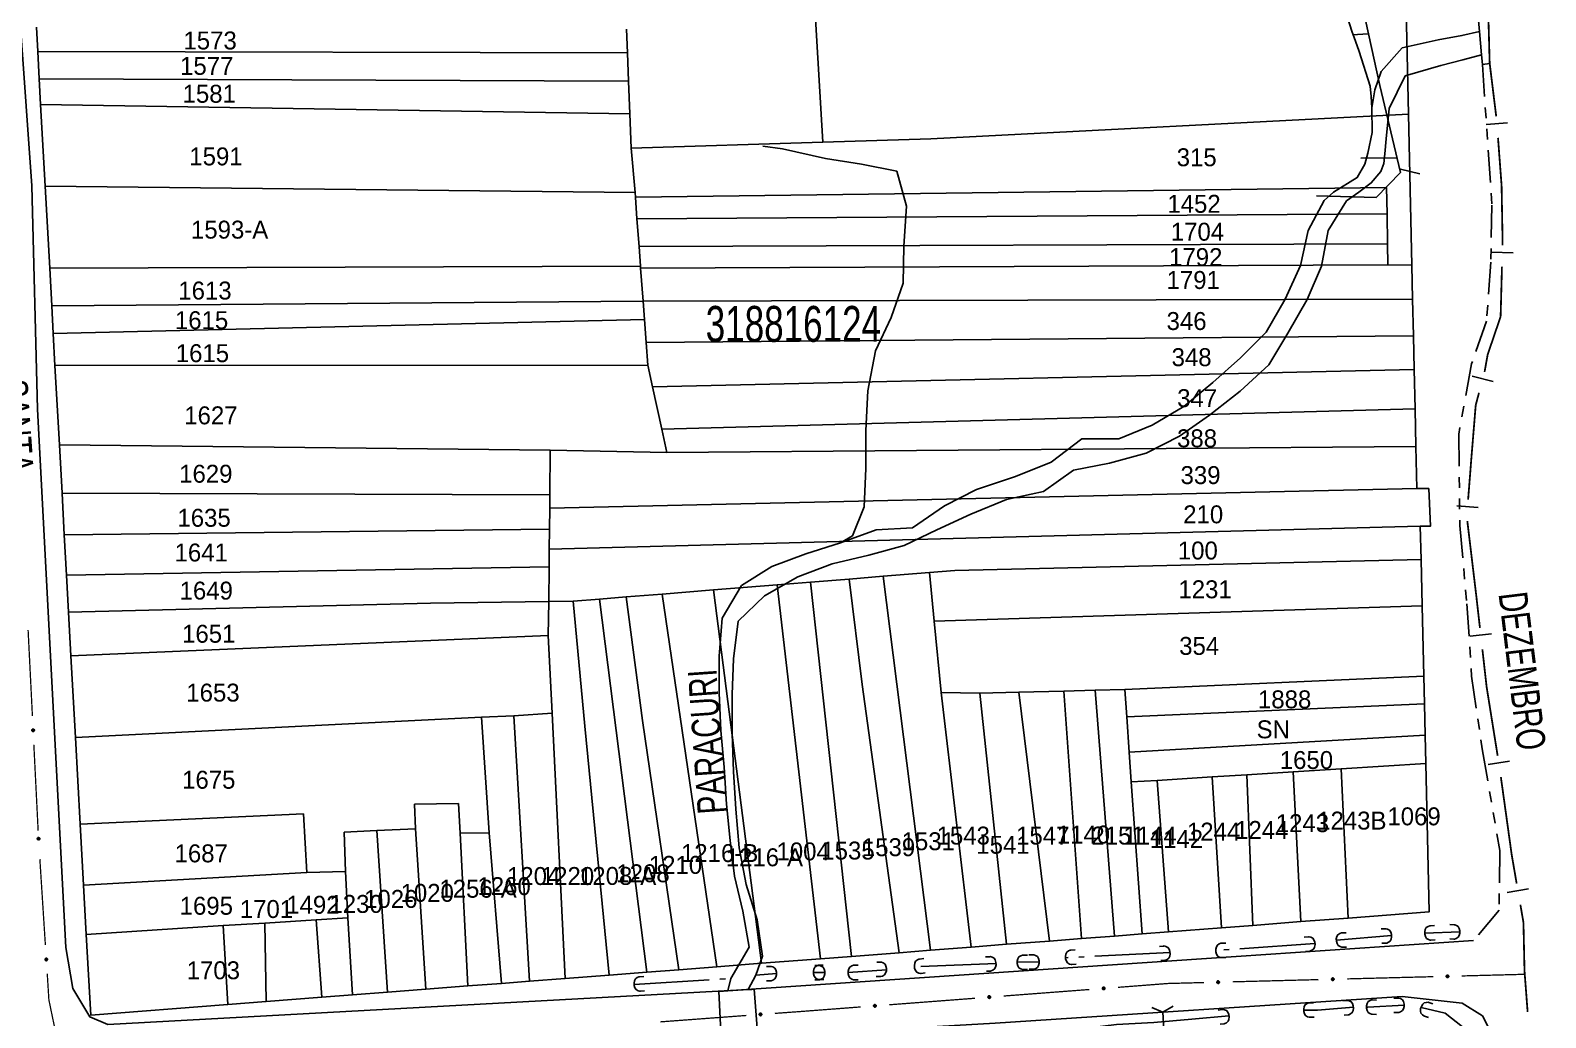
# Model space of a CAD drawing. Extents: x 201225 to 202591, y 4854937 to 4856079.
# Drawn here: x 202358.3 to 202569.7, y 4855601.2 to 4855738.8 of the extents above; entities that cross this region are included whole.
import ezdxf
from ezdxf.enums import TextEntityAlignment as Align

# ---------------------------------------------------------------- set-up
doc = ezdxf.new("R2010")
doc.units = 0
doc.header["$LTSCALE"] = 1.5
doc.header["$MEASUREMENT"] = 0
doc.linetypes.add('TRACO_05', pattern=[11, 7, -1, 0.5, -1, 0.5, -1])
doc.linetypes.add('TRACO_25', pattern=[8, 3, -1, 1, -1, 1, -1])
for name, color, linetype in [('CD_MALHA_LOTES', 7, 'CONTINUOUS'), ('CD_TXT_QUADRA', 2, 'CONTINUOUS'), ('HD-CURSO-PERENE', 170, 'CONTINUOUS'), ('HD-TXT-PERENE', 170, 'CONTINUOUS'), ('HD-VALAS-DRENOS', 170, 'CONTINUOUS'), ('LM-LIM-SETORES-BAIRROS', 250, 'CONTINUOUS'), ('RU-QUADRA', 210, 'CONTINUOUS'), ('SV-BUEIRO-VALA', 7, 'CONTINUOUS'), ('SV-EIXO-RUA-PAV', 20, 'CONTINUOUS'), ('SV-ESTIVAS', 7, 'CONTINUOUS'), ('SV-PONTE-BUEIRO', 251, 'CONTINUOUS'), ('SV-RUA-NAO-PAV', 7, 'CONTINUOUS'), ('SV-RUA-PAVIM', 7, 'CONTINUOUS'), ('SV-TXT-RUA-N-PAV', 7, 'CONTINUOUS'), ('SV-TXT-RUA-PAV', 7, 'CONTINUOUS'), ('Th_NmrPort', 7, 'CONTINUOUS')]:
    doc.layers.add(name, color=color, linetype=linetype)
doc.styles.add('ARIAL', font='ARIAL.SHX')

# ---------------------------------------------------------------- blocks, each defined once
blk = doc.blocks.new('COD045', base_point=(202327.41, 4856051.68))
at = {"layer": 'SV-ESTIVAS'}
blk.add_lwpolyline([(202328.158538, 4856050.182924), (202327.41, 4856051.68), (202328.158538, 4856053.182924)], dxfattribs=at)
blk = doc.blocks.new('COD120', base_point=(202325.86, 4856054.02))
at = {"layer": 'SV-BUEIRO-VALA'}
blk.add_lwpolyline([(202324.86, 4856052.62), (202324.86, 4856053.203333), (202324.86, 4856053.290833), (202324.943333, 4856053.524167), (202325.11, 4856053.786667), (202325.36, 4856053.9325), (202325.693333, 4856054.02), (202326.026667, 4856054.02), (202326.36, 4856053.9325), (202326.61, 4856053.786667), (202326.776667, 4856053.524167), (202326.86, 4856053.290833), (202326.86, 4856053.203333), (202326.86, 4856052.62)], dxfattribs=at)

msp = doc.modelspace()

# ---------------------------------------------------------------- linework, layer by layer
at = {"layer": 'CD_MALHA_LOTES', "linetype": 'Continuous', "flags": 128}
for points in [[(202538.16, 4855827.28), (202547.08, 4855783.11), (202549.94, 4855754.27), (202550.54, 4855727.13)], [(202468.86, 4855723.2), (202466.55, 4855761.58)], [(202359.33, 4855735.86), (202359.15, 4855739.23)], [(202441.59, 4855735.66), (202441.46, 4855738.96)], [(202359.54, 4855732.03), (202359.33, 4855735.86)], [(202359.33, 4855735.86), (202441.59, 4855735.66)], [(202441.75, 4855731.71), (202441.59, 4855735.66)], [(202359.74, 4855728.45), (202359.54, 4855732.03)], [(202359.54, 4855732.03), (202441.75, 4855731.71)], [(202441.93, 4855727.17), (202441.75, 4855731.71)], [(202360.37, 4855717.06), (202359.74, 4855728.45)], [(202359.74, 4855728.45), (202441.93, 4855727.17)], [(202442.12, 4855722.39), (202441.93, 4855727.17)], [(202550.54, 4855727.13), (202483.93, 4855723.66)], [(202550.54, 4855727.13), (202551, 4855706.09)], [(202483.93, 4855723.66), (202468.86, 4855723.2)], [(202442.12, 4855722.39), (202468.86, 4855723.2)], [(202442.65, 4855716.19), (202442.12, 4855722.39)], [(202361, 4855705.64), (202360.37, 4855717.06)], [(202360.37, 4855717.06), (202442.65, 4855716.19)], [(202442.7, 4855715.55), (202442.65, 4855716.19)], [(202442.7, 4855715.55), (202547.47, 4855716.9)], [(202442.92, 4855712.52), (202442.7, 4855715.55)], [(202547.47, 4855716.9), (202547.54, 4855713.24)], [(202442.92, 4855712.52), (202547.54, 4855713.24)], [(202547.54, 4855713.24), (202547.61, 4855709.02)], [(202443.21, 4855708.69), (202442.92, 4855712.52)], [(202443.21, 4855708.69), (202547.61, 4855709.02)], [(202443.41, 4855705.95), (202443.21, 4855708.69)], [(202547.61, 4855709.02), (202547.66, 4855706.1)], [(202361, 4855705.64), (202443.41, 4855705.95)], [(202361.28, 4855700.4), (202361, 4855705.64)], [(202443.43, 4855705.64), (202443.41, 4855705.95)], [(202443.43, 4855705.64), (202547.66, 4855706.1)], [(202443.77, 4855701.07), (202443.43, 4855705.64)], [(202547.66, 4855706.1), (202551, 4855706.09)], [(202551, 4855706.09), (202551.11, 4855701.31)], [(202361.28, 4855700.4), (202443.77, 4855701.07)], [(202361.5, 4855696.53), (202361.28, 4855700.4)], [(202443.77, 4855701.07), (202551.11, 4855701.31)], [(202443.96, 4855698.48), (202443.77, 4855701.07)], [(202551.11, 4855701.31), (202551.22, 4855696.22)], [(202361.5, 4855696.53), (202443.96, 4855698.48)], [(202444.19, 4855695.3), (202443.96, 4855698.48)], [(202361.74, 4855692.08), (202361.5, 4855696.53)], [(202444.19, 4855695.3), (202551.22, 4855696.22)], [(202551.22, 4855696.22), (202551.33, 4855691.52)], [(202444.43, 4855692.11), (202444.19, 4855695.3)], [(202361.74, 4855692.08), (202444.43, 4855692.11)], [(202362.35, 4855681.01), (202361.74, 4855692.08)], [(202445.09, 4855689.09), (202444.43, 4855692.11)], [(202445.09, 4855689.09), (202551.33, 4855691.52)], [(202551.33, 4855691.52), (202551.45, 4855686.03)], [(202446.39, 4855683.19), (202445.09, 4855689.09)], [(202446.39, 4855683.19), (202551.45, 4855686.03)], [(202551.45, 4855686.03), (202551.56, 4855680.81)], [(202447.1, 4855679.96), (202446.39, 4855683.19)], [(202362.72, 4855674.26), (202362.35, 4855681.01)], [(202362.35, 4855681.01), (202430.82, 4855680.28)], [(202430.76, 4855674.03), (202430.82, 4855680.28)], [(202430.82, 4855680.28), (202447.1, 4855679.96)], [(202551.56, 4855680.81), (202447.1, 4855679.96)], [(202551.56, 4855680.81), (202551.69, 4855674.93)], [(202551.69, 4855674.93), (202430.75, 4855672.17)], [(202551.69, 4855674.93), (202553.36, 4855674.93)], [(202553.36, 4855674.93), (202553.6, 4855669.68)], [(202363.04, 4855668.49), (202362.72, 4855674.26)], [(202362.72, 4855674.26), (202430.76, 4855674.03)], [(202430.75, 4855672.17), (202430.76, 4855674.03)], [(202430.72, 4855669.26), (202430.75, 4855672.17)], [(202363.04, 4855668.49), (202430.72, 4855669.26)], [(202363.35, 4855662.85), (202363.04, 4855668.49)], [(202552.17, 4855669.68), (202430.69, 4855666.49)], [(202430.69, 4855666.49), (202430.72, 4855669.26)], [(202552.17, 4855669.68), (202552.28, 4855665.03)], [(202553.6, 4855669.68), (202552.17, 4855669.68)], [(202430.67, 4855664.02), (202430.69, 4855666.49)], [(202487.25, 4855663.5), (202552.28, 4855665.03)], [(202552.28, 4855665.03), (202552.43, 4855658.58)], [(202363.35, 4855662.85), (202430.67, 4855664.02)], [(202363.63, 4855657.68), (202363.35, 4855662.85)], [(202430.62, 4855659.17), (202430.67, 4855664.02)], [(202467.1, 4855661.88), (202472.5, 4855662.31)], [(202472.5, 4855662.31), (202477.28, 4855662.7)], [(202474.35, 4855647.63), (202472.5, 4855662.31)], [(202477.28, 4855662.7), (202483.72, 4855663.22)], [(202483.88, 4855610.56), (202477.28, 4855662.7)], [(202483.72, 4855663.22), (202487.25, 4855663.5)], [(202484.37, 4855656.45), (202483.72, 4855663.22)], [(202441.4, 4855659.81), (202446.41, 4855660.21)], [(202446.41, 4855660.21), (202453.59, 4855660.79)], [(202454.08, 4855608.26), (202446.41, 4855660.21)], [(202453.59, 4855660.79), (202462.46, 4855661.5)], [(202455.57, 4855645.24), (202453.59, 4855660.79)], [(202462.46, 4855661.5), (202467.1, 4855661.88)], [(202468.51, 4855609.38), (202462.46, 4855661.5)], [(202472.82, 4855609.71), (202467.1, 4855661.88)], [(202363.63, 4855657.68), (202414.11, 4855658.94)], [(202414.11, 4855658.94), (202430.62, 4855659.17)], [(202430.54, 4855654.44), (202430.62, 4855659.17)], [(202434.04, 4855659.22), (202430.62, 4855659.17)], [(202434.04, 4855659.22), (202437.69, 4855659.51)], [(202435.63, 4855641.79), (202434.04, 4855659.22)], [(202437.69, 4855659.51), (202441.4, 4855659.81)], [(202444.29, 4855607.51), (202437.69, 4855659.51)], [(202443.67, 4855642.61), (202441.4, 4855659.81)], [(202484.37, 4855656.45), (202552.43, 4855658.58)], [(202552.43, 4855658.58), (202552.66, 4855648.79)], [(202363.97, 4855651.62), (202363.63, 4855657.68)], [(202485.33, 4855646.51), (202484.37, 4855656.45)], [(202363.97, 4855651.62), (202430.54, 4855654.44)], [(202431.1, 4855643.62), (202430.54, 4855654.44)], [(202364.59, 4855640.2), (202363.97, 4855651.62)], [(202479.51, 4855610.22), (202474.35, 4855647.63)], [(202510.99, 4855646.91), (202552.66, 4855648.79)], [(202552.66, 4855648.79), (202552.76, 4855644.9)], [(202460.3, 4855608.74), (202455.57, 4855645.24)], [(202489.54, 4855610.99), (202485.33, 4855646.51)], [(202485.33, 4855646.51), (202490.74, 4855646.42)], [(202490.74, 4855646.42), (202496.19, 4855646.56)], [(202494.48, 4855611.39), (202490.74, 4855646.42)], [(202496.19, 4855646.56), (202502.47, 4855646.7)], [(202500.48, 4855611.84), (202496.19, 4855646.56)], [(202502.47, 4855646.7), (202506.85, 4855646.82)], [(202504.93, 4855612.18), (202502.47, 4855646.7)], [(202506.85, 4855646.82), (202510.99, 4855646.91)], [(202509.54, 4855612.54), (202506.85, 4855646.82)], [(202511.26, 4855643.09), (202510.99, 4855646.91)], [(202421.23, 4855643.06), (202425.76, 4855643.22)], [(202425.76, 4855643.22), (202431.1, 4855643.62)], [(202427.94, 4855606.25), (202425.76, 4855643.22)], [(202432.91, 4855606.63), (202431.1, 4855643.62)], [(202511.26, 4855643.09), (202552.76, 4855644.9)], [(202552.76, 4855644.9), (202552.86, 4855640.56)], [(202364.59, 4855640.2), (202421.23, 4855643.06)], [(202422.3, 4855626.95), (202421.23, 4855643.06)], [(202439.03, 4855607.1), (202435.63, 4855641.79)], [(202448.75, 4855607.85), (202443.67, 4855642.61)], [(202511.58, 4855638.16), (202511.26, 4855643.09)], [(202365.26, 4855628.15), (202364.59, 4855640.2)], [(202511.58, 4855638.16), (202552.86, 4855640.56)], [(202552.86, 4855640.56), (202552.95, 4855636.58)], [(202511.86, 4855634.02), (202511.58, 4855638.16)], [(202515.5, 4855634.25), (202523.14, 4855634.73)], [(202523.14, 4855634.73), (202527.99, 4855635.03)], [(202524.44, 4855613.69), (202523.14, 4855634.73)], [(202527.99, 4855635.03), (202534.44, 4855635.43)], [(202528.82, 4855614.03), (202527.99, 4855635.03)], [(202534.44, 4855635.43), (202541.12, 4855635.85)], [(202535.54, 4855614.55), (202534.44, 4855635.43)], [(202541.12, 4855635.85), (202552.95, 4855636.58)], [(202542.14, 4855615.05), (202541.12, 4855635.85)], [(202552.95, 4855636.58), (202553.44, 4855615.93)], [(202511.86, 4855634.02), (202515.5, 4855634.25)], [(202513.38, 4855612.84), (202511.86, 4855634.02)], [(202517.04, 4855613.14), (202515.5, 4855634.25)], [(202411.88, 4855630.93), (202418.01, 4855631.01)], [(202412.04, 4855627.5), (202411.88, 4855630.93)], [(202418.01, 4855631.01), (202418.24, 4855626.87)], [(202365.26, 4855628.15), (202396.4, 4855629.57), (202396.88, 4855621.38)], [(202365.72, 4855619.64), (202365.26, 4855628.15)], [(202402.09, 4855627.03), (202406.62, 4855627.24)], [(202402.25, 4855621.54), (202402.09, 4855627.03)], [(202406.62, 4855627.24), (202412.04, 4855627.5)], [(202408.13, 4855604.72), (202406.62, 4855627.24)], [(202413.45, 4855605.13), (202412.04, 4855627.5)], [(202418.24, 4855626.87), (202422.3, 4855626.95)], [(202419.34, 4855605.58), (202418.24, 4855626.87)], [(202424.03, 4855605.94), (202422.3, 4855626.95)], [(202365.72, 4855619.64), (202396.88, 4855621.38)], [(202396.88, 4855621.38), (202402.25, 4855621.54)], [(202402.57, 4855615.09), (202402.25, 4855621.54)], [(202366.1, 4855612.78), (202365.72, 4855619.64)], [(202553.44, 4855615.93), (202542.14, 4855615.05)], [(202366.1, 4855612.78), (202385.2, 4855613.99)], [(202385.2, 4855613.99), (202391, 4855614.36)], [(202385.87, 4855603), (202385.2, 4855613.99)], [(202391, 4855614.36), (202398.16, 4855614.81)], [(202391.21, 4855603.41), (202391, 4855614.36)], [(202398.16, 4855614.81), (202402.57, 4855615.09)], [(202398.96, 4855604.01), (202398.16, 4855614.81)], [(202403.26, 4855604.34), (202402.57, 4855615.09)], [(202524.44, 4855613.69), (202517.04, 4855613.14)], [(202528.82, 4855614.03), (202524.44, 4855613.69)], [(202535.54, 4855614.55), (202528.82, 4855614.03)], [(202542.14, 4855615.05), (202535.54, 4855614.55)], [(202385.87, 4855603), (202366.72, 4855601.52), (202366.1, 4855612.78)], [(202500.48, 4855611.84), (202494.48, 4855611.39)], [(202504.93, 4855612.18), (202500.48, 4855611.84)], [(202509.54, 4855612.54), (202504.93, 4855612.18)], [(202513.38, 4855612.84), (202509.54, 4855612.54)], [(202517.04, 4855613.14), (202513.38, 4855612.84)], [(202468.51, 4855609.38), (202460.3, 4855608.74)], [(202472.82, 4855609.71), (202468.51, 4855609.38)], [(202479.51, 4855610.22), (202472.82, 4855609.71)], [(202483.88, 4855610.56), (202479.51, 4855610.22)], [(202489.54, 4855610.99), (202483.88, 4855610.56)], [(202494.48, 4855611.39), (202489.54, 4855610.99)], [(202444.29, 4855607.51), (202439.03, 4855607.1)], [(202448.75, 4855607.85), (202444.29, 4855607.51)], [(202454.08, 4855608.26), (202448.75, 4855607.85)], [(202460.3, 4855608.74), (202454.08, 4855608.26)], [(202413.45, 4855605.13), (202408.13, 4855604.72)], [(202419.34, 4855605.58), (202413.45, 4855605.13)], [(202424.03, 4855605.94), (202419.34, 4855605.58)], [(202427.94, 4855606.25), (202424.03, 4855605.94)], [(202432.91, 4855606.63), (202427.94, 4855606.25)], [(202439.03, 4855607.1), (202432.91, 4855606.63)], [(202391.21, 4855603.41), (202385.87, 4855603)], [(202398.96, 4855604.01), (202391.21, 4855603.41)], [(202403.26, 4855604.34), (202398.96, 4855604.01)], [(202408.13, 4855604.72), (202403.26, 4855604.34)]]:
    msp.add_lwpolyline(points, dxfattribs=at)
at = {"layer": 'HD-CURSO-PERENE', "linetype": 'Continuous'}
for points in [[(202455.6, 4855604.91, 3.23), (202455.99, 4855606.64, 3.23), (202458.58, 4855610.97, 3.24), (202457.69, 4855616.02, 3.24), (202456.52, 4855620.91, 3.37), (202455.93, 4855625.88, 3.38), (202455.4, 4855630.95, 3.41), (202455.08, 4855636.08, 3.43), (202454.61, 4855641.2, 3.45), (202454.37, 4855646.44, 3.52), (202454.37, 4855651.55, 3.51), (202454.81, 4855656.86, 3.51), (202457.49, 4855661.4, 3.51), (202461.72, 4855664.08, 3.51), (202466.47, 4855665.83, 3.51), (202471.32, 4855667.35, 3.51), (202476.26, 4855669.17, 3.51), (202481.37, 4855669.44, 3.51), (202485.81, 4855672.52, 3.51), (202490.3, 4855674.81, 3.52), (202495.73, 4855676.59, 3.52), (202500.68, 4855678.61, 3.51), (202504.98, 4855681.87, 3.52), (202510.12, 4855681.88, 3.52), (202514.76, 4855683.75, 3.52), (202519.21, 4855686.38, 3.52), (202523.22, 4855689.73, 3.51), (202527.1, 4855693.13, 3.51), (202530.67, 4855696.71, 3.51), (202533.34, 4855701.34, 3.51), (202535.46, 4855706, 3.51), (202536.54, 4855710.89, 3.51), (202538.78, 4855715.1, 3.51), (202540.06, 4855716.25, 3.51), (202543.39, 4855718.27, 3.51), (202544.44, 4855720.15, 3.51), (202544.86, 4855721.67, 3.51), (202545.49, 4855724.55, 3.51), (202545.44, 4855728.02, 3.51), (202545.86, 4855730.52, 3.51), (202546.73, 4855733.08, 3.53), (202549.63, 4855736.35, 3.53), (202554.68, 4855737.48, 3.58), (202557.99, 4855738.07, 3.57), (202560.44, 4855738.63, 3.57)], [(202560.73, 4855735.4, 3.61), (202558.13, 4855734.69, 3.61), (202555.05, 4855733.92, 3.56), (202550.09, 4855732.44, 3.48), (202547.84, 4855727.92, 3.48), (202547.41, 4855723.67, 3.48), (202547.22, 4855721.59, 3.48), (202547.1, 4855720.24, 3.48), (202546.68, 4855719.11, 3.48), (202545.34, 4855717.53, 3.48), (202543.63, 4855716.25, 3.48), (202541.87, 4855715.02, 3.48), (202539.34, 4855710.92, 3.48), (202538.4, 4855705.92, 3.48), (202536.39, 4855701.26, 3.48), (202533.72, 4855696.6, 3.48), (202531.07, 4855692.19, 3.48), (202527.04, 4855688.49, 3.48), (202522.78, 4855685.15, 3.48), (202518.58, 4855682.22, 3.48), (202513.94, 4855679.85, 3.48), (202508.84, 4855678.47, 3.48), (202503.8, 4855677.48, 3.45), (202499.64, 4855674.52, 3.43), (202494.48, 4855673.38, 3.43), (202489.49, 4855671.35, 3.43), (202484.76, 4855669.16, 3.42), (202480.17, 4855667, 3.42), (202475.27, 4855665.63, 3.42), (202470.15, 4855664.45, 3.42), (202465.36, 4855662.64, 3.42), (202460.69, 4855659.97, 3.42), (202457.02, 4855656.43, 3.42), (202456.39, 4855651.2, 3.42), (202456.21, 4855646.2, 3.42), (202456.21, 4855640.8, 3.4), (202456.37, 4855635.46, 3.4), (202456.73, 4855630.22, 3.4), (202457.19, 4855624.84, 3.4), (202458.17, 4855619.73, 3.36), (202459.7, 4855614.81, 3.33), (202460.45, 4855609.73, 3.33), (202459.51, 4855607.11, 3.33), (202458.41, 4855605.08, 3.22)]]:
    msp.add_polyline3d(points, dxfattribs=at)
at = {"layer": 'HD-VALAS-DRENOS', "linetype": 'TRACO_05'}
for points in [[(202545.44, 4855728.02, 3.43), (202545.34, 4855729.56, 3.43), (202545.17, 4855731.02, 3.43), (202543.66, 4855735.85, 3.42), (202543.12, 4855737.29, 3.42), (202542.64, 4855738.68, 3.42), (202542.01, 4855740.61, 3.42)], [(202460.47, 4855722.66, 4.25), (202463.2, 4855722.3, 4.26), (202469.23, 4855720.93, 4.26), (202474.23, 4855720.14, 4.26), (202479.16, 4855719.15, 4.23), (202480.5, 4855714.31, 4.22), (202480.12, 4855708.72, 4.22), (202480.04, 4855703.58, 4.18), (202478.38, 4855698.76, 4.1), (202476.17, 4855694.13, 3.98), (202475.14, 4855688.54, 3.98), (202474.84, 4855683.02, 3.96), (202474.83, 4855677.74, 3.71), (202474.62, 4855672.36, 3.72), (202472.99, 4855668.34, 3.72), (202471.32, 4855667.35, 3.72)], [(202537.48, 4855611.52, 3.76), (202523.65, 4855610.53, 3.67)], [(202548.17, 4855612.61, 3.78), (202540.47, 4855611.98, 3.75)], [(202557.7, 4855613.11, 3.81), (202552.8, 4855612.96, 3.77)], [(202517.28, 4855610.23, 3.66), (202502.7, 4855609.52, 3.54)], [(202462.37, 4855607.32, 3.4), (202459.51, 4855607.11, 3.05)], [(202469.11, 4855607.44, 3.53), (202467.54, 4855607.44, 3.53)], [(202477.71, 4855607.85, 3.54), (202472.37, 4855607.46, 3.53)], [(202493, 4855608.71, 3.54), (202481.63, 4855608.25, 3.54)], [(202499.01, 4855608.93, 3.54), (202495.97, 4855608.88, 3.54)], [(202442.52, 4855605.81, 3.37), (202455.99, 4855606.64, 3.16)], [(202525.49, 4855601.43, 3.46), (202520.29, 4855600.94, 3.47), (202515.03, 4855600.49, 3.47), (202509.79, 4855600.19, 3.41), (202504.81, 4855599.59, 3.42), (202499.65, 4855599.08, 3.41), (202494.49, 4855598.72, 3.36), (202489.29, 4855598.3, 3.35), (202483.96, 4855598.14, 3.35), (202478.7, 4855597.54, 3.35), (202473.4, 4855597.54, 3.35), (202468.18, 4855597.04, 3.35), (202465.9, 4855596.63, 3.34)], [(202542.85, 4855602.65, 3.5), (202537.82, 4855602.2, 3.5), (202535.93, 4855602.2, 3.47)], [(202549.91, 4855602.9, 3.49), (202544.87, 4855602.65, 3.5), (202544.67, 4855602.65, 3.5)], [(202559.61, 4855598.67, 3.86), (202555.64, 4855601.8, 3.51), (202552.28, 4855602.58, 3.51)]]:
    msp.add_polyline3d(points, dxfattribs=at)
at = {"layer": 'LM-LIM-SETORES-BAIRROS', "const_width": 0.25}
for points in [[(202561.65, 4855741.75), (202561.84, 4855734.75)], [(202561.84, 4855734.75), (202561.86, 4855734.19)], [(202561.86, 4855734.19), (202562.77, 4855726.8)], [(202563.02, 4855723.82), (202563.47, 4855717.83)], [(202563.47, 4855717.83), (202563.52, 4855717.13)], [(202563.52, 4855717.13), (202563.65, 4855709.84)], [(202563.65, 4855709.84), (202563.66, 4855709.08)], [(202563.66, 4855709.08), (202563.65, 4855708.84)], [(202563.57, 4855705.84), (202563.41, 4855699.84)], [(202563.38, 4855698.89), (202561.75, 4855694.11)], [(202563.41, 4855699.84), (202563.38, 4855698.89)], [(202561.75, 4855694.11), (202561.58, 4855693.62)], [(202561.32, 4855692.16), (202561.16, 4855691.26)], [(202561.58, 4855693.62), (202561.32, 4855692.16)], [(202561.16, 4855691.26), (202561.14, 4855691.18)], [(202560.37, 4855688.28), (202560.11, 4855687.31)], [(202559.91, 4855686.54), (202559.24, 4855678.37)], [(202560.11, 4855687.31), (202559.91, 4855686.54)], [(202559.22, 4855678.08), (202558.85, 4855673.38)], [(202559.24, 4855678.37), (202559.22, 4855678.08)], [(202558.74, 4855670.39), (202560.05, 4855659.47)], [(202560.05, 4855659.47), (202560.05, 4855659.43)], [(202560.05, 4855659.43), (202560.5, 4855655.49)], [(202560.84, 4855652.51), (202561.4, 4855647.55)], [(202561.4, 4855647.55), (202561.44, 4855647.22)], [(202561.44, 4855647.22), (202562.97, 4855637.67)], [(202563.42, 4855634.7), (202564.8, 4855624.8)], [(202564.8, 4855624.8), (202564.91, 4855623.99)], [(202564.91, 4855623.99), (202565.62, 4855619.87)], [(202566.14, 4855616.91), (202566.48, 4855614.94)], [(202566.48, 4855614.94), (202566.57, 4855614.42)], [(202566.57, 4855614.42), (202566.71, 4855607.95)], [(202566.71, 4855607.95), (202566.71, 4855607.76)], [(202566.71, 4855607.76), (202567.15, 4855601.97)]]:
    msp.add_lwpolyline(points, dxfattribs=at)
at = {"layer": 'LM-LIM-SETORES-BAIRROS'}
for points in [[(202561.37, 4855725.7), (202564.36, 4855725.92)], [(202562.13, 4855707.88), (202565.13, 4855707.79)], [(202559.43, 4855690.6), (202562.33, 4855689.83)], [(202557.28, 4855672.5), (202560.27, 4855672.27)], [(202559.12, 4855654.33), (202562.1, 4855654.67)], [(202561.65, 4855636.45), (202564.61, 4855636.92)], [(202564.32, 4855618.63), (202567.27, 4855619.14)]]:
    msp.add_lwpolyline(points, dxfattribs=at)
at = {"layer": 'RU-QUADRA', "linetype": 'Continuous', "flags": 128}
msp.add_lwpolyline([(202549.94, 4855754.27), (202550.54, 4855727.13), (202551, 4855706.09), (202551.11, 4855701.31), (202551.22, 4855696.22), (202551.33, 4855691.52), (202551.45, 4855686.03), (202551.56, 4855680.81), (202551.69, 4855674.93), (202553.36, 4855674.93), (202553.6, 4855669.68), (202552.17, 4855669.68), (202552.28, 4855665.03), (202552.43, 4855658.58), (202552.66, 4855648.79), (202552.76, 4855644.9), (202552.86, 4855640.56), (202552.95, 4855636.58), (202553.44, 4855615.93), (202542.14, 4855615.05), (202535.54, 4855614.55), (202528.82, 4855614.03), (202524.44, 4855613.69), (202517.04, 4855613.14), (202513.38, 4855612.84), (202509.54, 4855612.54), (202504.93, 4855612.18), (202500.48, 4855611.84), (202494.48, 4855611.39), (202489.54, 4855610.99), (202483.88, 4855610.56), (202479.51, 4855610.22), (202472.82, 4855609.71), (202468.51, 4855609.38), (202460.3, 4855608.74), (202454.08, 4855608.26), (202448.75, 4855607.85), (202444.29, 4855607.51), (202439.03, 4855607.1), (202432.91, 4855606.63), (202427.94, 4855606.25), (202424.03, 4855605.94), (202419.34, 4855605.58), (202413.45, 4855605.13), (202408.13, 4855604.72), (202403.26, 4855604.34), (202398.96, 4855604.01), (202391.21, 4855603.41), (202385.87, 4855603), (202366.72, 4855601.52), (202366.1, 4855612.78), (202365.72, 4855619.64), (202365.26, 4855628.15), (202364.59, 4855640.2), (202363.97, 4855651.62), (202363.63, 4855657.68), (202363.35, 4855662.85), (202363.04, 4855668.49), (202362.72, 4855674.26), (202362.35, 4855681.01), (202361.74, 4855692.08), (202361.5, 4855696.53), (202361.28, 4855700.4), (202361, 4855705.64), (202360.37, 4855717.06), (202359.74, 4855728.45), (202359.54, 4855732.03), (202359.33, 4855735.86), (202359.15, 4855739.23)], dxfattribs=at)
at = {"layer": 'SV-EIXO-RUA-PAV', "const_width": 0.18}
for points in [[(202358.59, 4855643.23), (202357.99, 4855655.21)], [(202359.39, 4855627.25), (202358.79, 4855639.23)], [(202360.4, 4855611.28), (202359.63, 4855623.26)], [(202360.89, 4855603.64), (202360.66, 4855607.29)], [(202557.97, 4855606.98), (202565.97, 4855607.19)], [(202565.97, 4855607.19), (202566.75, 4855607.21)], [(202494.05, 4855604.18), (202506.02, 4855605.09)], [(202510.01, 4855605.39), (202516.99, 4855605.93)], [(202516.99, 4855605.93), (202517.04, 4855605.93)], [(202517.04, 4855605.93), (202521.99, 4855606.06)], [(202525.99, 4855606.16), (202537.98, 4855606.47)], [(202541.98, 4855606.57), (202553.98, 4855606.88)], [(202360.96, 4855603.3), (202360.89, 4855603.64)], [(202362.59, 4855595.47), (202360.96, 4855603.3)], [(202478.1, 4855602.96), (202490.07, 4855603.87)], [(202446.19, 4855600.58), (202458.16, 4855601.47)], [(202462.15, 4855601.76), (202466.14, 4855602.05)], [(202466.14, 4855602.05), (202466.9, 4855602.11)], [(202466.9, 4855602.11), (202474.11, 4855602.66)]]:
    msp.add_lwpolyline(points, dxfattribs=at)
at = {"layer": 'SV-EIXO-RUA-PAV'}
for points in [[(202358.59, 4855641.08), (202358.55, 4855641.11), (202358.53, 4855641.15), (202358.51, 4855641.19), (202358.51, 4855641.22), (202358.51, 4855641.25), (202358.52, 4855641.29), (202358.54, 4855641.33), (202358.57, 4855641.36), (202358.61, 4855641.39), (202358.64, 4855641.4), (202358.68, 4855641.41), (202358.71, 4855641.4), (202358.75, 4855641.39), (202358.79, 4855641.37), (202358.82, 4855641.34), (202358.85, 4855641.31), (202358.86, 4855641.27), (202358.86, 4855641.24), (202358.86, 4855641.2), (202358.85, 4855641.17), (202358.83, 4855641.13), (202358.8, 4855641.09), (202358.77, 4855641.07), (202358.73, 4855641.06), (202358.7, 4855641.05), (202358.66, 4855641.05), (202358.63, 4855641.06), (202358.59, 4855641.08)], [(202359.35, 4855625.96), (202359.31, 4855625.99), (202359.29, 4855626.03), (202359.27, 4855626.06), (202359.27, 4855626.1), (202359.27, 4855626.13), (202359.28, 4855626.17), (202359.3, 4855626.21), (202359.33, 4855626.24), (202359.37, 4855626.27), (202359.4, 4855626.28), (202359.44, 4855626.28), (202359.47, 4855626.28), (202359.51, 4855626.27), (202359.55, 4855626.25), (202359.58, 4855626.22), (202359.61, 4855626.19), (202359.62, 4855626.15), (202359.62, 4855626.12), (202359.62, 4855626.08), (202359.61, 4855626.04), (202359.59, 4855626.01), (202359.56, 4855625.97), (202359.53, 4855625.95), (202359.49, 4855625.94), (202359.46, 4855625.93), (202359.42, 4855625.93), (202359.38, 4855625.94), (202359.35, 4855625.96)], [(202360.43, 4855609.13), (202360.39, 4855609.17), (202360.36, 4855609.2), (202360.35, 4855609.24), (202360.35, 4855609.27), (202360.35, 4855609.31), (202360.36, 4855609.34), (202360.38, 4855609.38), (202360.41, 4855609.42), (202360.45, 4855609.44), (202360.48, 4855609.45), (202360.51, 4855609.46), (202360.55, 4855609.46), (202360.59, 4855609.45), (202360.62, 4855609.43), (202360.66, 4855609.4), (202360.68, 4855609.36), (202360.7, 4855609.33), (202360.7, 4855609.29), (202360.7, 4855609.26), (202360.69, 4855609.22), (202360.67, 4855609.18), (202360.64, 4855609.15), (202360.61, 4855609.12), (202360.57, 4855609.11), (202360.54, 4855609.11), (202360.5, 4855609.11), (202360.47, 4855609.11), (202360.43, 4855609.13)], [(202507.86, 4855605.34), (202507.89, 4855605.38), (202507.93, 4855605.4), (202507.96, 4855605.42), (202508, 4855605.42), (202508.03, 4855605.42), (202508.07, 4855605.41), (202508.11, 4855605.4), (202508.14, 4855605.36), (202508.17, 4855605.33), (202508.18, 4855605.29), (202508.19, 4855605.26), (202508.19, 4855605.22), (202508.18, 4855605.19), (202508.16, 4855605.15), (202508.13, 4855605.11), (202508.09, 4855605.09), (202508.06, 4855605.08), (202508.02, 4855605.07), (202507.99, 4855605.07), (202507.95, 4855605.08), (202507.92, 4855605.1), (202507.88, 4855605.13), (202507.85, 4855605.16), (202507.84, 4855605.2), (202507.84, 4855605.23), (202507.84, 4855605.27), (202507.84, 4855605.3), (202507.86, 4855605.34)], [(202523.84, 4855606.21), (202523.87, 4855606.25), (202523.91, 4855606.28), (202523.94, 4855606.29), (202523.98, 4855606.29), (202524.01, 4855606.29), (202524.05, 4855606.28), (202524.08, 4855606.26), (202524.12, 4855606.22), (202524.14, 4855606.19), (202524.16, 4855606.15), (202524.16, 4855606.12), (202524.16, 4855606.08), (202524.15, 4855606.05), (202524.13, 4855606.01), (202524.09, 4855605.97), (202524.06, 4855605.95), (202524.02, 4855605.94), (202523.99, 4855605.94), (202523.95, 4855605.94), (202523.92, 4855605.95), (202523.88, 4855605.97), (202523.84, 4855606), (202523.82, 4855606.04), (202523.81, 4855606.07), (202523.81, 4855606.11), (202523.81, 4855606.14), (202523.82, 4855606.18), (202523.84, 4855606.21)], [(202539.83, 4855606.63), (202539.87, 4855606.66), (202539.9, 4855606.69), (202539.94, 4855606.7), (202539.97, 4855606.7), (202540.01, 4855606.7), (202540.04, 4855606.69), (202540.08, 4855606.67), (202540.12, 4855606.64), (202540.14, 4855606.6), (202540.15, 4855606.56), (202540.16, 4855606.53), (202540.15, 4855606.49), (202540.14, 4855606.46), (202540.12, 4855606.42), (202540.09, 4855606.38), (202540.05, 4855606.36), (202540.02, 4855606.35), (202539.98, 4855606.35), (202539.95, 4855606.35), (202539.91, 4855606.36), (202539.87, 4855606.38), (202539.84, 4855606.41), (202539.82, 4855606.45), (202539.81, 4855606.48), (202539.8, 4855606.52), (202539.8, 4855606.55), (202539.81, 4855606.59), (202539.83, 4855606.63)], [(202555.83, 4855607.04), (202555.86, 4855607.07), (202555.9, 4855607.1), (202555.93, 4855607.11), (202555.97, 4855607.11), (202556, 4855607.11), (202556.04, 4855607.1), (202556.07, 4855607.08), (202556.11, 4855607.05), (202556.13, 4855607.01), (202556.15, 4855606.97), (202556.15, 4855606.94), (202556.15, 4855606.9), (202556.14, 4855606.87), (202556.12, 4855606.83), (202556.08, 4855606.8), (202556.05, 4855606.77), (202556.01, 4855606.76), (202555.98, 4855606.76), (202555.94, 4855606.76), (202555.91, 4855606.77), (202555.87, 4855606.79), (202555.83, 4855606.83), (202555.81, 4855606.86), (202555.8, 4855606.89), (202555.8, 4855606.93), (202555.8, 4855606.97), (202555.81, 4855607), (202555.83, 4855607.04)], [(202475.96, 4855602.91), (202475.99, 4855602.95), (202476.02, 4855602.97), (202476.06, 4855602.99), (202476.09, 4855602.99), (202476.13, 4855602.99), (202476.16, 4855602.98), (202476.2, 4855602.96), (202476.24, 4855602.93), (202476.26, 4855602.9), (202476.28, 4855602.86), (202476.28, 4855602.83), (202476.28, 4855602.79), (202476.27, 4855602.76), (202476.25, 4855602.72), (202476.22, 4855602.68), (202476.19, 4855602.66), (202476.15, 4855602.64), (202476.12, 4855602.64), (202476.08, 4855602.64), (202476.05, 4855602.65), (202476.01, 4855602.67), (202475.97, 4855602.7), (202475.95, 4855602.73), (202475.93, 4855602.77), (202475.93, 4855602.8), (202475.93, 4855602.84), (202475.93, 4855602.87), (202475.96, 4855602.91)], [(202491.91, 4855604.13), (202491.94, 4855604.16), (202491.97, 4855604.19), (202492.01, 4855604.2), (202492.04, 4855604.21), (202492.08, 4855604.21), (202492.11, 4855604.2), (202492.15, 4855604.18), (202492.19, 4855604.15), (202492.21, 4855604.11), (202492.23, 4855604.08), (202492.23, 4855604.04), (202492.23, 4855604.01), (202492.22, 4855603.97), (202492.21, 4855603.93), (202492.17, 4855603.9), (202492.14, 4855603.87), (202492.11, 4855603.86), (202492.07, 4855603.85), (202492.03, 4855603.85), (202492, 4855603.86), (202491.96, 4855603.88), (202491.92, 4855603.91), (202491.9, 4855603.95), (202491.89, 4855603.98), (202491.88, 4855604.02), (202491.88, 4855604.05), (202491.89, 4855604.09), (202491.91, 4855604.13)], [(202460, 4855601.71), (202460.03, 4855601.75), (202460.07, 4855601.78), (202460.1, 4855601.79), (202460.14, 4855601.79), (202460.17, 4855601.79), (202460.21, 4855601.78), (202460.24, 4855601.77), (202460.28, 4855601.73), (202460.31, 4855601.7), (202460.32, 4855601.66), (202460.33, 4855601.63), (202460.33, 4855601.59), (202460.32, 4855601.56), (202460.3, 4855601.52), (202460.26, 4855601.48), (202460.23, 4855601.46), (202460.2, 4855601.45), (202460.16, 4855601.44), (202460.12, 4855601.44), (202460.09, 4855601.45), (202460.05, 4855601.47), (202460.02, 4855601.5), (202459.99, 4855601.53), (202459.98, 4855601.57), (202459.97, 4855601.6), (202459.97, 4855601.64), (202459.98, 4855601.67), (202460, 4855601.71)]]:
    msp.add_lwpolyline(points, close=True, dxfattribs=at)
for points in [[(202358.53, 4855641.15), (202358.51, 4855641.25)], [(202358.55, 4855641.11), (202358.52, 4855641.29)], [(202358.54, 4855641.13), (202358.52, 4855641.26)], [(202358.57, 4855641.1), (202358.53, 4855641.3)], [(202358.59, 4855641.08), (202358.54, 4855641.33)], [(202358.61, 4855641.07), (202358.56, 4855641.34)], [(202358.63, 4855641.06), (202358.57, 4855641.36)], [(202358.64, 4855641.06), (202358.59, 4855641.37)], [(202358.66, 4855641.05), (202358.61, 4855641.39)], [(202358.68, 4855641.06), (202358.63, 4855641.39)], [(202358.7, 4855641.05), (202358.64, 4855641.4)], [(202358.72, 4855641.06), (202358.67, 4855641.4)], [(202358.73, 4855641.06), (202358.68, 4855641.41)], [(202358.75, 4855641.07), (202358.7, 4855641.4)], [(202358.77, 4855641.07), (202358.71, 4855641.4)], [(202358.78, 4855641.08), (202358.73, 4855641.39)], [(202358.8, 4855641.09), (202358.75, 4855641.39)], [(202358.82, 4855641.11), (202358.77, 4855641.38)], [(202358.83, 4855641.13), (202358.79, 4855641.37)], [(202358.84, 4855641.15), (202358.81, 4855641.35)], [(202358.85, 4855641.17), (202358.82, 4855641.34)], [(202358.86, 4855641.19), (202358.84, 4855641.32)], [(202358.86, 4855641.2), (202358.85, 4855641.31)], [(202359.35, 4855625.96), (202359.3, 4855626.21)], [(202359.37, 4855625.95), (202359.32, 4855626.22)], [(202359.38, 4855625.94), (202359.33, 4855626.24)], [(202359.4, 4855625.94), (202359.35, 4855626.25)], [(202359.42, 4855625.93), (202359.37, 4855626.27)], [(202359.44, 4855625.94), (202359.38, 4855626.27)], [(202359.46, 4855625.93), (202359.4, 4855626.28)], [(202359.47, 4855625.94), (202359.42, 4855626.28)], [(202359.49, 4855625.94), (202359.44, 4855626.28)], [(202359.51, 4855625.94), (202359.46, 4855626.28)], [(202359.53, 4855625.95), (202359.47, 4855626.28)], [(202359.54, 4855625.96), (202359.49, 4855626.27)], [(202359.56, 4855625.97), (202359.51, 4855626.27)], [(202359.57, 4855625.99), (202359.53, 4855626.26)], [(202359.59, 4855626.01), (202359.55, 4855626.25)], [(202359.6, 4855626.03), (202359.57, 4855626.23)], [(202359.61, 4855626.04), (202359.58, 4855626.22)], [(202359.29, 4855626.03), (202359.27, 4855626.13)], [(202359.31, 4855625.99), (202359.28, 4855626.17)], [(202359.3, 4855626.01), (202359.28, 4855626.14)], [(202359.33, 4855625.98), (202359.29, 4855626.18)], [(202359.62, 4855626.07), (202359.6, 4855626.2)], [(202359.62, 4855626.08), (202359.61, 4855626.19)], [(202360.36, 4855609.2), (202360.35, 4855609.31)], [(202360.39, 4855609.17), (202360.36, 4855609.34)], [(202360.38, 4855609.19), (202360.36, 4855609.31)], [(202360.41, 4855609.15), (202360.37, 4855609.35)], [(202360.43, 4855609.13), (202360.38, 4855609.38)], [(202360.45, 4855609.12), (202360.39, 4855609.39)], [(202360.47, 4855609.11), (202360.41, 4855609.42)], [(202360.48, 4855609.11), (202360.43, 4855609.42)], [(202360.5, 4855609.11), (202360.45, 4855609.44)], [(202360.52, 4855609.11), (202360.46, 4855609.44)], [(202360.54, 4855609.11), (202360.48, 4855609.45)], [(202360.55, 4855609.11), (202360.5, 4855609.45)], [(202360.57, 4855609.11), (202360.51, 4855609.46)], [(202360.59, 4855609.12), (202360.53, 4855609.46)], [(202360.61, 4855609.12), (202360.55, 4855609.46)], [(202360.62, 4855609.14), (202360.57, 4855609.45)], [(202360.64, 4855609.15), (202360.59, 4855609.45)], [(202360.65, 4855609.17), (202360.6, 4855609.44)], [(202360.67, 4855609.18), (202360.62, 4855609.43)], [(202360.68, 4855609.21), (202360.64, 4855609.41)], [(202360.69, 4855609.22), (202360.66, 4855609.4)], [(202360.69, 4855609.24), (202360.67, 4855609.37)], [(202360.7, 4855609.26), (202360.68, 4855609.36)], [(202507.84, 4855605.3), (202508.14, 4855605.36)], [(202507.84, 4855605.29), (202508.15, 4855605.35)], [(202507.84, 4855605.27), (202508.17, 4855605.33)], [(202507.84, 4855605.25), (202508.17, 4855605.31)], [(202507.84, 4855605.23), (202508.18, 4855605.29)], [(202507.84, 4855605.21), (202508.18, 4855605.27)], [(202507.84, 4855605.2), (202508.19, 4855605.26)], [(202507.85, 4855605.32), (202508.12, 4855605.38)], [(202507.85, 4855605.18), (202508.19, 4855605.24)], [(202507.85, 4855605.16), (202508.19, 4855605.22)], [(202507.86, 4855605.34), (202508.11, 4855605.4)], [(202507.87, 4855605.15), (202508.18, 4855605.2)], [(202507.88, 4855605.36), (202508.08, 4855605.4)], [(202507.88, 4855605.13), (202508.18, 4855605.19)], [(202507.89, 4855605.38), (202508.07, 4855605.41)], [(202507.9, 4855605.11), (202508.17, 4855605.17)], [(202507.91, 4855605.39), (202508.04, 4855605.42)], [(202507.92, 4855605.1), (202508.16, 4855605.15)], [(202507.93, 4855605.4), (202508.03, 4855605.42)], [(202507.94, 4855605.09), (202508.14, 4855605.13)], [(202507.95, 4855605.08), (202508.13, 4855605.11)], [(202507.97, 4855605.08), (202508.1, 4855605.1)], [(202507.99, 4855605.07), (202508.09, 4855605.09)], [(202523.81, 4855606.14), (202524.14, 4855606.19)], [(202523.81, 4855606.13), (202524.15, 4855606.17)], [(202523.81, 4855606.11), (202524.16, 4855606.15)], [(202523.81, 4855606.09), (202524.16, 4855606.13)], [(202523.81, 4855606.07), (202524.16, 4855606.12)], [(202523.82, 4855606.18), (202524.12, 4855606.22)], [(202523.82, 4855606.16), (202524.13, 4855606.21)], [(202523.82, 4855606.05), (202524.16, 4855606.1)], [(202523.82, 4855606.04), (202524.16, 4855606.08)], [(202523.83, 4855606.19), (202524.1, 4855606.24)], [(202523.84, 4855606.21), (202524.08, 4855606.26)], [(202523.84, 4855606.02), (202524.15, 4855606.06)], [(202523.84, 4855606), (202524.15, 4855606.05)], [(202523.86, 4855606.23), (202524.06, 4855606.27)], [(202523.87, 4855606.25), (202524.05, 4855606.28)], [(202523.87, 4855605.99), (202524.13, 4855606.03)], [(202523.88, 4855605.97), (202524.13, 4855606.01)], [(202523.89, 4855606.26), (202524.02, 4855606.28)], [(202523.9, 4855605.96), (202524.1, 4855605.99)], [(202523.91, 4855606.28), (202524.01, 4855606.29)], [(202523.92, 4855605.95), (202524.09, 4855605.97)], [(202523.94, 4855605.94), (202524.07, 4855605.96)], [(202523.95, 4855605.94), (202524.06, 4855605.95)], [(202539.8, 4855606.55), (202540.14, 4855606.6)], [(202539.8, 4855606.52), (202540.15, 4855606.56)], [(202539.81, 4855606.59), (202540.12, 4855606.64)], [(202539.81, 4855606.57), (202540.12, 4855606.62)], [(202539.81, 4855606.54), (202540.14, 4855606.58)], [(202539.81, 4855606.5), (202540.15, 4855606.54)], [(202539.81, 4855606.48), (202540.16, 4855606.53)], [(202539.81, 4855606.47), (202540.15, 4855606.51)], [(202539.82, 4855606.61), (202540.09, 4855606.65)], [(202539.82, 4855606.45), (202540.15, 4855606.49)], [(202539.83, 4855606.63), (202540.08, 4855606.67)], [(202539.83, 4855606.43), (202540.14, 4855606.47)], [(202539.84, 4855606.41), (202540.14, 4855606.46)], [(202539.85, 4855606.65), (202540.05, 4855606.68)], [(202539.86, 4855606.4), (202540.13, 4855606.44)], [(202539.87, 4855606.66), (202540.04, 4855606.69)], [(202539.87, 4855606.38), (202540.12, 4855606.42)], [(202539.89, 4855606.68), (202540.02, 4855606.69)], [(202539.9, 4855606.69), (202540.01, 4855606.7)], [(202539.9, 4855606.37), (202540.1, 4855606.4)], [(202539.91, 4855606.36), (202540.09, 4855606.38)], [(202539.93, 4855606.36), (202540.06, 4855606.37)], [(202539.95, 4855606.35), (202540.05, 4855606.36)], [(202555.8, 4855606.97), (202556.13, 4855607.01)], [(202555.8, 4855606.95), (202556.13, 4855606.99)], [(202555.8, 4855606.93), (202556.15, 4855606.97)], [(202555.8, 4855606.91), (202556.15, 4855606.95)], [(202555.8, 4855606.89), (202556.15, 4855606.94)], [(202555.81, 4855607), (202556.11, 4855607.05)], [(202555.81, 4855606.98), (202556.12, 4855607.03)], [(202555.81, 4855606.88), (202556.15, 4855606.92)], [(202555.81, 4855606.86), (202556.15, 4855606.9)], [(202555.82, 4855607.02), (202556.09, 4855607.06)], [(202555.82, 4855606.84), (202556.14, 4855606.89)], [(202555.83, 4855607.04), (202556.07, 4855607.08)], [(202555.83, 4855606.83), (202556.14, 4855606.87)], [(202555.85, 4855607.06), (202556.05, 4855607.09)], [(202555.86, 4855607.07), (202556.04, 4855607.1)], [(202555.86, 4855606.81), (202556.12, 4855606.85)], [(202555.87, 4855606.79), (202556.12, 4855606.83)], [(202555.88, 4855607.09), (202556.01, 4855607.1)], [(202555.89, 4855606.78), (202556.09, 4855606.81)], [(202555.9, 4855607.1), (202556, 4855607.11)], [(202555.91, 4855606.77), (202556.08, 4855606.8)], [(202555.93, 4855606.77), (202556.06, 4855606.78)], [(202555.94, 4855606.76), (202556.05, 4855606.77)], [(202475.96, 4855602.91), (202476.2, 4855602.96)], [(202475.97, 4855602.93), (202476.17, 4855602.97)], [(202475.99, 4855602.95), (202476.16, 4855602.98)], [(202476.01, 4855602.96), (202476.13, 4855602.98)], [(202476.02, 4855602.97), (202476.13, 4855602.99)], [(202491.88, 4855604.05), (202492.21, 4855604.11)], [(202491.88, 4855604.02), (202492.23, 4855604.08)], [(202491.89, 4855604.09), (202492.19, 4855604.15)], [(202491.89, 4855604.07), (202492.2, 4855604.13)], [(202491.89, 4855604.04), (202492.22, 4855604.1)], [(202491.89, 4855604), (202492.23, 4855604.06)], [(202491.89, 4855603.98), (202492.23, 4855604.04)], [(202491.9, 4855604.11), (202492.17, 4855604.16)], [(202491.9, 4855603.96), (202492.23, 4855604.03)], [(202491.9, 4855603.95), (202492.23, 4855604.01)], [(202491.91, 4855604.13), (202492.15, 4855604.18)], [(202491.91, 4855603.93), (202492.22, 4855603.99)], [(202491.92, 4855603.91), (202492.22, 4855603.97)], [(202491.93, 4855604.15), (202492.13, 4855604.19)], [(202491.94, 4855604.16), (202492.11, 4855604.2)], [(202491.95, 4855603.9), (202492.21, 4855603.95)], [(202491.96, 4855604.18), (202492.09, 4855604.2)], [(202491.96, 4855603.88), (202492.21, 4855603.93)], [(202491.97, 4855604.19), (202492.08, 4855604.21)], [(202491.99, 4855603.87), (202492.18, 4855603.91)], [(202492, 4855603.86), (202492.17, 4855603.9)], [(202492.02, 4855603.86), (202492.15, 4855603.88)], [(202492.03, 4855603.85), (202492.14, 4855603.87)], [(202459.97, 4855601.64), (202460.31, 4855601.7)], [(202459.97, 4855601.6), (202460.32, 4855601.66)], [(202459.98, 4855601.67), (202460.28, 4855601.73)], [(202459.98, 4855601.66), (202460.29, 4855601.72)], [(202459.98, 4855601.62), (202460.31, 4855601.68)], [(202459.98, 4855601.59), (202460.32, 4855601.64)], [(202459.98, 4855601.57), (202460.33, 4855601.63)], [(202459.99, 4855601.69), (202460.26, 4855601.75)], [(202459.99, 4855601.55), (202460.32, 4855601.61)], [(202459.99, 4855601.53), (202460.33, 4855601.59)], [(202460, 4855601.71), (202460.24, 4855601.77)], [(202460.01, 4855601.52), (202460.32, 4855601.57)], [(202460.02, 4855601.73), (202460.22, 4855601.77)], [(202460.02, 4855601.5), (202460.32, 4855601.56)], [(202460.03, 4855601.75), (202460.21, 4855601.78)], [(202460.04, 4855601.49), (202460.3, 4855601.54)], [(202460.05, 4855601.76), (202460.18, 4855601.79)], [(202460.05, 4855601.47), (202460.3, 4855601.52)], [(202460.07, 4855601.78), (202460.17, 4855601.79)], [(202460.08, 4855601.46), (202460.27, 4855601.5)], [(202460.09, 4855601.45), (202460.26, 4855601.48)], [(202460.11, 4855601.45), (202460.24, 4855601.47)], [(202460.12, 4855601.44), (202460.23, 4855601.46)], [(202475.93, 4855602.87), (202476.24, 4855602.93)], [(202475.93, 4855602.84), (202476.26, 4855602.9)], [(202475.93, 4855602.82), (202476.26, 4855602.88)], [(202475.93, 4855602.8), (202476.28, 4855602.86)], [(202475.93, 4855602.78), (202476.28, 4855602.84)], [(202475.93, 4855602.77), (202476.28, 4855602.83)], [(202475.94, 4855602.85), (202476.24, 4855602.92)], [(202475.94, 4855602.75), (202476.28, 4855602.81)], [(202475.95, 4855602.89), (202476.21, 4855602.95)], [(202475.95, 4855602.73), (202476.28, 4855602.79)], [(202475.96, 4855602.71), (202476.27, 4855602.77)], [(202475.97, 4855602.7), (202476.27, 4855602.76)], [(202475.99, 4855602.68), (202476.26, 4855602.74)], [(202476.01, 4855602.67), (202476.25, 4855602.72)], [(202476.03, 4855602.66), (202476.23, 4855602.7)], [(202476.05, 4855602.65), (202476.22, 4855602.68)], [(202476.07, 4855602.64), (202476.2, 4855602.67)], [(202476.08, 4855602.64), (202476.19, 4855602.66)]]:
    msp.add_lwpolyline(points, dxfattribs=at)
at = {"layer": 'SV-ESTIVAS', "linetype": 'Continuous'}
for points in [[(202517.46, 4855810.65, 4.98), (202529.52, 4855782.33, 4.98), (202541.48, 4855754.24, 4.98), (202546.53, 4855731.1, 4.98), (202549.41, 4855718.97, 4.98), (202546.04, 4855715.51, 4.98), (202537.68, 4855715.75, 4.98)], [(202542.72, 4855738.16, 4.98), (202544.87, 4855738.3, 4.98)], [(202543.89, 4855720.98, 4.98), (202548.89, 4855721.03, 4.98)], [(202552.12, 4855718.78, 4.98), (202549.41, 4855719.44, 4.98)], [(202516.47, 4855598.76, 4.2), (202516.27, 4855601.92, 4.21)]]:
    msp.add_polyline3d(points, dxfattribs=at)
at = {"layer": 'SV-PONTE-BUEIRO', "linetype": 'Continuous'}
msp.add_polyline3d([(202560.18, 4855741.64, 4.49), (202560.44, 4855738.63, 4.49), (202560.73, 4855735.4, 4.49), (202560.84, 4855734.05, 4.49), (202561.86, 4855734.18, 4.49)], dxfattribs=at)
msp.add_polyline3d([(202459.79, 4855598.49, 4.21), (202459.28, 4855605.13, 4.21), (202458.95, 4855605.11, 4.21), (202458.41, 4855605.08, 4.21), (202455.6, 4855604.91, 4.21), (202455.01, 4855604.87, 4.21), (202454.35, 4855604.84, 4.21), (202454.67, 4855598.22, 4.21), (202454.88, 4855598.23, 4.21), (202455.18, 4855598.25, 4.21), (202457.19, 4855598.35, 4.21), (202458.91, 4855598.44, 4.21)], close=True, dxfattribs=at)
at = {"layer": 'SV-RUA-NAO-PAV', "linetype": 'TRACO_25'}
for points in [[(202560.84, 4855734.05, 4.46), (202562.17, 4855714.41, 4.42), (202562.02, 4855706.49, 4.34), (202561.43, 4855698.28, 4.2), (202559.34, 4855692.31, 4.3), (202557.54, 4855682.53, 4.3), (202557.69, 4855669.76, 4.3), (202558.68, 4855658.84, 4.33), (202559.34, 4855648.78, 4.33), (202560.83, 4855638.62, 4.36), (202563.27, 4855624.48, 4.49), (202563.17, 4855616.16, 4.56), (202559.6, 4855611.9, 4.39)], [(202558.03, 4855603.17, 4.35), (202560.84, 4855601.4, 4.38), (202563.37, 4855596.5, 4.45), (202564.93, 4855586.8, 4.42), (202566.18, 4855552.75, 4.59), (202567.33, 4855508.41, 4.88), (202567.92, 4855497.21, 5.02), (202568.37, 4855488.25, 5.07), (202568.82, 4855478.25, 5.11), (202569.37, 4855468.69, 5.14)]]:
    msp.add_polyline3d(points, dxfattribs=at)
at = {"layer": 'SV-RUA-PAVIM', "linetype": 'Continuous'}
for points in [[(202369.13, 4855600.21, 4.63), (202366.6, 4855601.3, 4.83), (202364.22, 4855605.22, 4.6), (202363.27, 4855610.96, 4.43), (202359.29, 4855686.01, 4.47), (202358.49, 4855717.11, 5.51), (202356.19, 4855749.86, 5.51), (202351.98, 4855810, 8.89), (202351.73, 4855814.97, 8.89), (202352.05, 4855818.76, 8.91), (202353.58, 4855820.48, 8.99)], [(202456.82, 4855604.98, 4.63), (202522.35, 4855609.42, 4.15), (202559.6, 4855611.9, 4.28)], [(202456.82, 4855604.98, 4.63), (202369.13, 4855600.21, 4.63)], [(202558.03, 4855603.17, 4.35), (202549.65, 4855604.13, 4.34), (202492.89, 4855600.42, 4.07), (202457.23, 4855598.35, 4.07)]]:
    msp.add_polyline3d(points, dxfattribs=at)

# ---------------------------------------------------------------- block references
at = {"layer": 'SV-BUEIRO-VALA'}
for p, rotation in [((202548.17, 4855612.61, 3.78), 273), ((202552.8, 4855612.96, 3.77), 92), ((202557.7, 4855613.11, 3.81), 269), ((202523.65, 4855610.53, 3.67), 90), ((202537.48, 4855611.52, 3.76), 275), ((202540.47, 4855611.98, 3.75), 91), ((202481.63, 4855608.25, 3.54), 96), ((202493, 4855608.71, 3.54), 273), ((202495.97, 4855608.88, 3.54), 90), ((202499.01, 4855608.93, 3.54), 271), ((202502.7, 4855609.52, 3.54), 94), ((202517.28, 4855610.23, 3.66), 275), ((202462.37, 4855607.32, 3.4), 270), ((202467.54, 4855607.44, 3.53), 92), ((202469.11, 4855607.44, 3.53), 270), ((202472.37, 4855607.46, 3.53), 90), ((202477.71, 4855607.85, 3.54), 267), ((202442.52, 4855605.81, 3.37), 93.00000000000001), ((202535.93, 4855602.2, 3.47), 92), ((202542.85, 4855602.65, 3.5), 275.9999999999999), ((202544.67, 4855602.65, 3.5), 89), ((202549.91, 4855602.9, 3.49), 270), ((202552.28, 4855602.58, 3.51), 72), ((202525.49, 4855601.43, 3.46), 278)]:
    msp.add_blockref('COD120', p, dxfattribs=dict(at, rotation=rotation))
at = {"layer": 'SV-ESTIVAS', "rotation": 94}
msp.add_blockref('COD045', (202516.27, 4855601.92, 4.21), dxfattribs=at)

# ---------------------------------------------------------------- texts
at = {"layer": 'CD_TXT_QUADRA', "style": 'ARIAL', "width": 0.7}
msp.add_text('318816124', height=5, dxfattribs=at).set_placement((202452.5, 4855695.38))
at = {"layer": 'HD-TXT-PERENE', "style": 'ARIAL', "width": 0.7}
msp.add_text('PARACURI', height=4, rotation=94, dxfattribs=at).set_placement((202455.4, 4855629.7))
at = {"layer": 'SV-TXT-RUA-N-PAV', "style": 'ARIAL', "width": 0.7}
msp.add_text('DEZEMBRO', height=4, rotation=277, dxfattribs=at).set_placement((202563.08, 4855660.25))
at = {"layer": 'SV-TXT-RUA-PAV', "style": 'ARIAL', "width": 0.7}
msp.add_text('SANTA', height=4, rotation=274, dxfattribs=at).set_placement((202353.88, 4855690.01))
at = {"layer": 'Th_NmrPort', "color": 1}
for s, p in [('1573', (202379.66, 4855737.39)), ('1577', (202379.19, 4855733.85)), ('1581', (202379.54, 4855729.96)), ('1591', (202380.48, 4855721.23)), ('315', (202518.2, 4855721.11)), ('1452', (202516.9, 4855714.62)), ('1593-A', (202380.71, 4855711.02)), ('1704', (202517.38, 4855710.73)), ('1792', (202517.14, 4855707.19)), ('1791', (202516.79, 4855704)), ('1613', (202378.94, 4855702.53)), ('1615', (202378.47, 4855698.4)), ('346', (202516.79, 4855698.28)), ('1615', (202378.59, 4855693.8)), ('348', (202517.49, 4855693.24)), ('347', (202518.27, 4855687.53)), ('1627', (202379.77, 4855685.13)), ('388', (202518.25, 4855681.93)), ('1629', (202379.06, 4855676.99)), ('339', (202518.74, 4855676.8)), ('1635', (202378.82, 4855670.85)), ('210', (202519.11, 4855671.33)), ('1641', (202378.42, 4855666.01)), ('100', (202518.36, 4855666.29)), ('1231', (202518.44, 4855660.88)), ('1649', (202379.12, 4855660.7)), ('1651', (202379.47, 4855654.68)), ('354', (202518.55, 4855652.99)), ('1653', (202380.06, 4855646.48)), ('1888', (202529.54, 4855645.54)), ('SN', (202529.35, 4855641.36)), ('1650', (202532.58, 4855637.08)), ('1675', (202379.47, 4855634.33)), ('1069', (202547.59, 4855629.23)), ('1244', (202519.63, 4855627.1)), ('1244', (202526.35, 4855627.33)), ('1243', (202532.02, 4855628.28)), ('1243B', (202537.8, 4855628.64)), ('1539', (202474.29, 4855624.93)), ('1531', (202479.83, 4855625.76)), ('1543', (202484.71, 4855626.55)), ('1541', (202490.25, 4855625.26)), ('1547', (202495.8, 4855626.55)), ('1140', (202501.47, 4855626.69)), ('2151', (202506.3, 4855626.55)), ('1144', (202510.78, 4855626.55)), ('1142', (202514.44, 4855626.08)), ('1687', (202378.42, 4855624.07)), ('1216-B', (202449.06, 4855624.11)), ('1216-A', (202455.3, 4855623.52)), ('1004', (202462.38, 4855624.34)), ('1535', (202468.63, 4855624.46)), ('1204', (202424.79, 4855620.91)), ('1220', (202429.51, 4855620.91)), ('1208-A', (202434.83, 4855620.92)), ('1208', (202440.04, 4855621.29)), ('1210', (202444.57, 4855622.46)), ('1256-A', (202415.36, 4855619.14)), ('1260', (202420.67, 4855619.5)), ('1695', (202379.13, 4855616.76)), ('1492', (202394, 4855616.9)), ('1230', (202400.02, 4855617.02)), ('1026', (202404.86, 4855617.72)), ('1020', (202409.94, 4855618.56)), ('1701', (202387.52, 4855616.31)), ('1703', (202380.11, 4855607.77))]:
    msp.add_text(s, height=2.5, dxfattribs=at).set_placement(p, align=Align.MIDDLE_LEFT)

doc.saveas('drawing.dxf')
